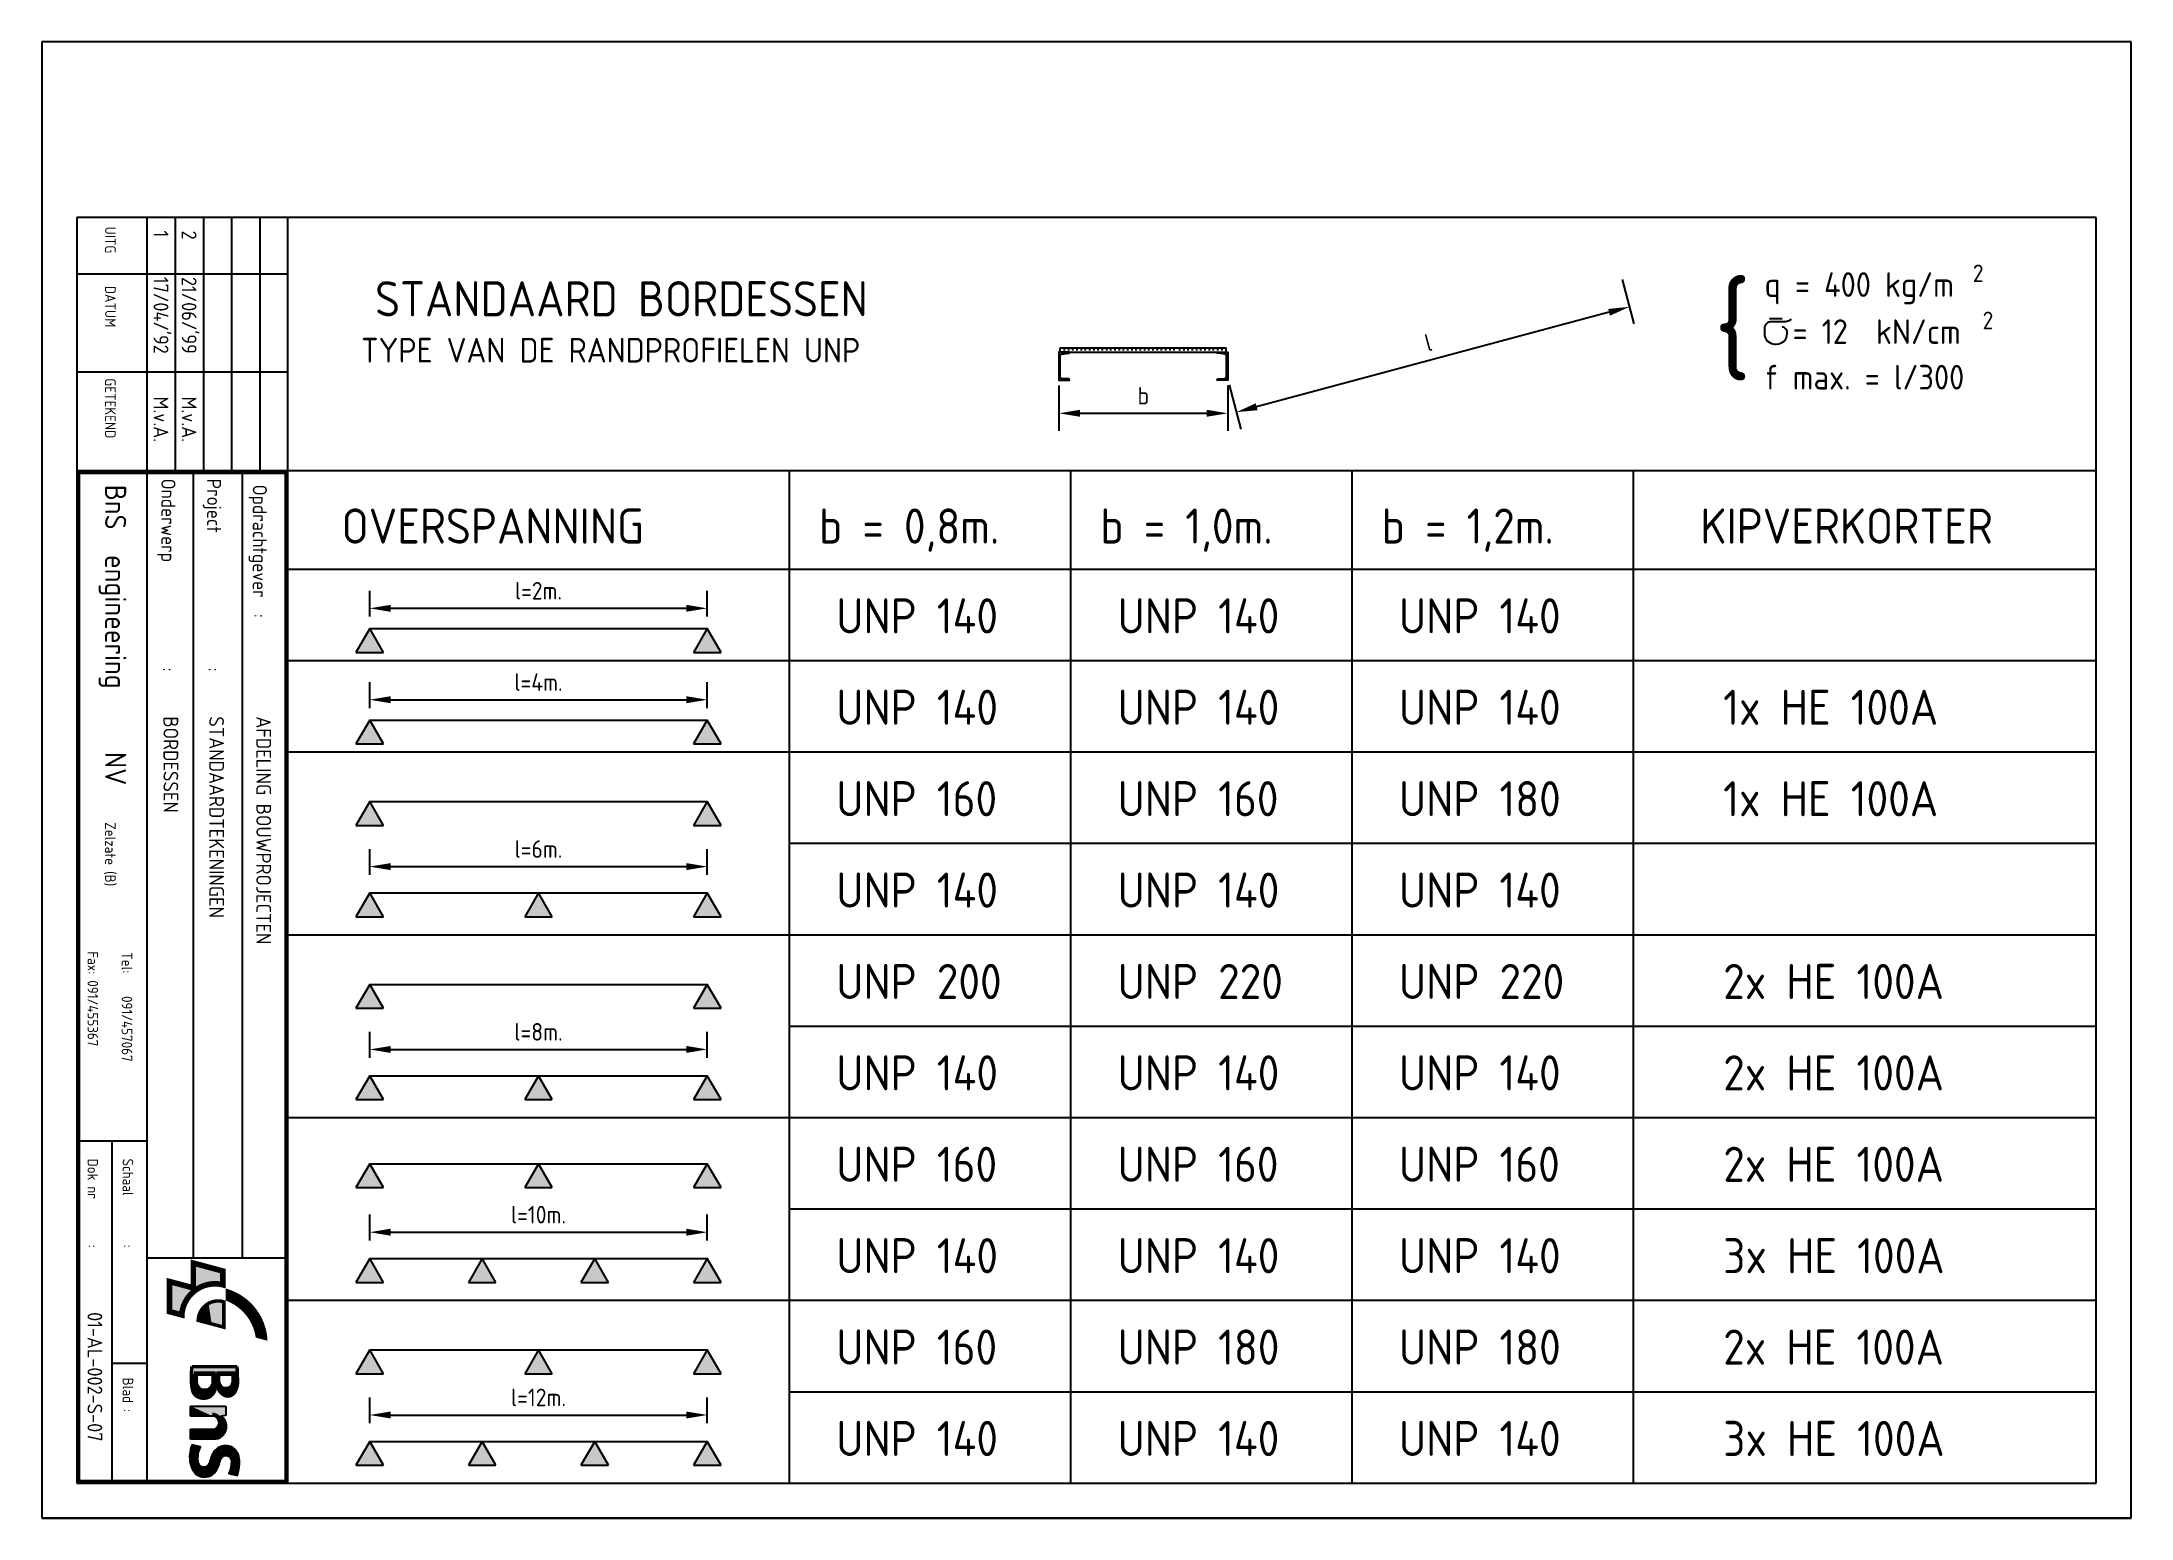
# Model space of a CAD drawing. Extents: x 0 to 14854, y 0 to 10500.
import ezdxf

# ---------------------------------------------------------------- set-up
doc = ezdxf.new("R2010")
doc.units = 0
doc.header["$LTSCALE"] = 50
doc.header["$MEASUREMENT"] = 0
doc.header["$PDMODE"] = 3
doc.layers.get('0').update_dxf_attribs({"linetype": 'CONTINUOUS'})
doc.layers.get('DEFPOINTS').update_dxf_attribs({"linetype": 'CONTINUOUS'})
for name, color, linetype in [('18', 1, 'CONTINUOUS'), ('25', 7, 'CONTINUOUS'), ('50', 6, 'CONTINUOUS'), ('MAAT', 7, 'CONTINUOUS'), ('PROFIEL', 2, 'CONTINUOUS'), ('TITEL', 7, 'CONTINUOUS')]:
    doc.layers.add(name, color=color, linetype=linetype)
doc.styles.get("Standard").update_dxf_attribs({"font": 'iso8.shx'})
doc.dimstyles.get("Standard").update_dxf_attribs({"dimtxt": 0.18, "dimasz": 0.18, "dimexe": 0.18, "dimexo": 0.0625, "dimgap": 0.09, "dimtad": 0, "dimtih": 1, "dimtoh": 1, "dimdec": 4, "dimzin": 0, "dimdsep": 46, "dimtxsty": 'Standard', "dimcen": 0.09, "dimadec": 0, "dimazin": 0, "dimtfac": 1, "dimtdec": 4, "dimtofl": 0, "dimtmove": 0, "dimatfit": 3, "dimfxl": 0, "dimtolj": 1, "dimtzin": 0, "dimarcsym": 0})

# ---------------------------------------------------------------- blocks, each defined once
blk = doc.blocks.new('*D10')
at = {"color": 0, "linetype": 'ByBlock'}
for p, q in [((2331, 4575), (2331, 4759)), ((4731, 4575), (4731, 4759)), ((2481, 4634), (4581, 4634))]:
    blk.add_line(p, q, dxfattribs=at)
for points in [[(2481, 4659), (2481, 4609), (2331, 4634)], [(4581, 4659), (4581, 4609), (4731, 4634)]]:
    blk.add_solid(points, dxfattribs=at)
at = {"layer": 'DEFPOINTS', "color": 0, "linetype": 'ByBlock'}
for p in [(4731, 4634), (2331, 4450), (4731, 4450)]:
    blk.add_point(p, dxfattribs=at)
at = {"color": 0, "linetype": 'ByBlock', "insert": (3531, 4759), "char_height": 125, "attachment_point": 5}
blk.add_mtext('\\A1;l=6m.', dxfattribs=at)
blk = doc.blocks.new('*D11')
at = {"color": 0, "linetype": 'ByBlock'}
for p, q in [((2331, 675), (2331, 859)), ((4731, 675), (4731, 859)), ((2481, 734), (4581, 734))]:
    blk.add_line(p, q, dxfattribs=at)
for points in [[(2481, 759), (2481, 709), (2331, 734)], [(4581, 759), (4581, 709), (4731, 734)]]:
    blk.add_solid(points, dxfattribs=at)
at = {"layer": 'DEFPOINTS', "color": 0, "linetype": 'ByBlock'}
for p in [(4731, 734), (2331, 550), (4731, 550)]:
    blk.add_point(p, dxfattribs=at)
at = {"color": 0, "linetype": 'ByBlock', "insert": (3531, 859), "char_height": 125, "attachment_point": 5}
blk.add_mtext('\\A1;l=12m.', dxfattribs=at)
blk = doc.blocks.new('*D12')
at = {"color": 0, "linetype": 'ByBlock'}
for p, q in [((2331, 1975), (2331, 2159)), ((4731, 1975), (4731, 2159)), ((2481, 2034), (4581, 2034))]:
    blk.add_line(p, q, dxfattribs=at)
for points in [[(2481, 2059), (2481, 2009), (2331, 2034)], [(4581, 2059), (4581, 2009), (4731, 2034)]]:
    blk.add_solid(points, dxfattribs=at)
at = {"layer": 'DEFPOINTS', "color": 0, "linetype": 'ByBlock'}
for p in [(4731, 2034), (2331, 1850), (4731, 1850)]:
    blk.add_point(p, dxfattribs=at)
at = {"color": 0, "linetype": 'ByBlock', "insert": (3531, 2159), "char_height": 125, "attachment_point": 5}
blk.add_mtext('\\A1;l=10m.', dxfattribs=at)
blk = doc.blocks.new('*D13')
at = {"color": 0, "linetype": 'ByBlock'}
for p, q in [((2331, 3275), (2331, 3459)), ((4731, 3275), (4731, 3459)), ((2481, 3334), (4581, 3334))]:
    blk.add_line(p, q, dxfattribs=at)
for points in [[(2481, 3359), (2481, 3309), (2331, 3334)], [(4581, 3359), (4581, 3309), (4731, 3334)]]:
    blk.add_solid(points, dxfattribs=at)
at = {"layer": 'DEFPOINTS', "color": 0, "linetype": 'ByBlock'}
for p in [(4731, 3334), (2331, 3150), (4731, 3150)]:
    blk.add_point(p, dxfattribs=at)
at = {"color": 0, "linetype": 'ByBlock', "insert": (3531, 3459), "char_height": 125, "attachment_point": 5}
blk.add_mtext('\\A1;l=8m.', dxfattribs=at)
blk = doc.blocks.new('*D14')
at = {"color": 0, "linetype": 'ByBlock'}
for p, q in [((2331, 5762), (2331, 5946)), ((4731, 5762), (4731, 5946)), ((2481, 5821), (4581, 5821))]:
    blk.add_line(p, q, dxfattribs=at)
for points in [[(2481, 5846), (2481, 5796), (2331, 5821)], [(4581, 5846), (4581, 5796), (4731, 5821)]]:
    blk.add_solid(points, dxfattribs=at)
at = {"layer": 'DEFPOINTS', "color": 0, "linetype": 'ByBlock'}
for p in [(4731, 5821), (2331, 5637), (4731, 5637)]:
    blk.add_point(p, dxfattribs=at)
at = {"color": 0, "linetype": 'ByBlock', "insert": (3531, 5946), "char_height": 125, "attachment_point": 5}
blk.add_mtext('\\A1;l=4m.', dxfattribs=at)
blk = doc.blocks.new('*D15')
at = {"color": 0, "linetype": 'ByBlock'}
for p, q in [((2331, 6412), (2331, 6596)), ((4731, 6412), (4731, 6596)), ((2481, 6471), (4581, 6471))]:
    blk.add_line(p, q, dxfattribs=at)
for points in [[(2481, 6496), (2481, 6446), (2331, 6471)], [(4581, 6496), (4581, 6446), (4731, 6471)]]:
    blk.add_solid(points, dxfattribs=at)
at = {"layer": 'DEFPOINTS', "color": 0, "linetype": 'ByBlock'}
for p in [(4731, 6471), (2331, 6287), (4731, 6287)]:
    blk.add_point(p, dxfattribs=at)
at = {"color": 0, "linetype": 'ByBlock', "insert": (3531, 6596), "char_height": 125, "attachment_point": 5}
blk.add_mtext('\\A1;l=2m.', dxfattribs=at)
blk = doc.blocks.new('*D16')
at = {"color": 0, "linetype": 'ByBlock'}
for p, q in [((7231, 8055), (7231, 7733)), ((8431, 8055), (8431, 7733)), ((7381, 7858), (8281, 7858))]:
    blk.add_line(p, q, dxfattribs=at)
for points in [[(7381, 7883), (7381, 7833), (7231, 7858)], [(8281, 7883), (8281, 7833), (8431, 7858)]]:
    blk.add_solid(points, dxfattribs=at)
at = {"layer": 'DEFPOINTS', "color": 0, "linetype": 'ByBlock'}
for p in [(7231, 8180), (8431, 8180), (8431, 7858)]:
    blk.add_point(p, dxfattribs=at)
at = {"color": 0, "linetype": 'ByBlock', "insert": (7831, 7983), "char_height": 125, "attachment_point": 5}
blk.add_mtext('\\A1;b', dxfattribs=at)
blk = doc.blocks.new('*D17')
at = {"color": 0, "linetype": 'ByBlock'}
for p, q in [((11235, 8809), (11319, 8494)), ((11142, 8576), (8636, 7905)), ((8440, 8060), (8524, 7745))]:
    blk.add_line(p, q, dxfattribs=at)
for points in [[(11136, 8600), (11148, 8552), (11287, 8615)], [(8630, 7929), (8643, 7880), (8492, 7866)]]:
    blk.add_solid(points, dxfattribs=at)
at = {"layer": 'DEFPOINTS', "color": 0, "linetype": 'ByBlock'}
for p in [(11203, 8930), (8407, 8181), (8492, 7866)]:
    blk.add_point(p, dxfattribs=at)
at = {"color": 0, "linetype": 'ByBlock', "insert": (9857, 8361), "char_height": 125, "attachment_point": 5, "rotation": 15}
blk.add_mtext('\\A1;l', dxfattribs=at)
blk = doc.blocks.new('LOGO')
at = {"color": 186}
for p, q in [((243.8, 42.6), (243.8, 105.1)), ((243.8, 105.1), (260.7, 105.1)), ((260.7, 105.1), (261.5, 97)), ((261.5, 81.6), (261.5, 42.6)), ((285, 42.6), (285, 81.6)), ((302.7, 85.3), (302.7, 42.6)), ((261.5, 42.6), (243.8, 42.6)), ((302.7, 42.6), (285, 42.6))]:
    blk.add_line(p, q, dxfattribs=at)
at = {"color": 1, "const_width": 11}
for points in [[(124, 173.8, 0.305434), (41, 107.1, 0.326877)], [(121.2, 164, 0.276007), (50.9, 107, 0.276007)]]:
    blk.add_lwpolyline(points, format="xyb", dxfattribs=at)
at = {"color": 186}
for points, const_width in [([(217.9, 46.9, 0.044161), (219.9, 47.7, 0.104957), (225, 52, 0.088923), (228.5, 58.2, 0.080167), (229.8, 66.3, 0.001605), (229.8, 66.4, 0.351546), (213.8, 86.2, -0.726388), (213.2, 92.1, 0.242933), (226.2, 108, 0.126756), (224, 115.9, 0.085151), (220.4, 120.2, 0.062864), (218.8, 121.3), (218.2, 121.6), (217.5, 122, 0.024288), (214.2, 123.5, 0.019273), (211.5, 124.5, 0.019015), (208.8, 125.2, 0.024256), (205.3, 125.9, 0.012061), (203.5, 126.1, 0.013422), (201.6, 126.2, 0.011094), (199.9, 126.2, 0.008087), (198.5, 126.2, 0.000553), (194.9, 126, 0.000216), (193.4, 126, 0.000306), (191.5, 125.9, 0.000339), (189.3, 125.9, 0.001246), (181.1, 125.6, 0.003321), (173.5, 125.2), (173.5, 45, 0.035857), (203.7, 44.4, 0.061631)], 6.18), ([(199.8, 119.5, -0.092866), (205.4, 118.5, -0.095981), (210.2, 115.4, -0.100741), (213.5, 110.8, -0.104386), (214.6, 105.4, -0.104386), (213.5, 100, -0.100741), (210.2, 95.3, -0.095981), (205.4, 92.3, -0.092866), (199.8, 91.3), (184.9, 91.3), (184.9, 119.5)], 6.18), ([(327.6, 86.3, 0.072821), (338.1, 81.4, 0.002316), (344, 79.7, -0.026703), (347, 78.7, -0.800853), (342.8, 52.9, -0.109936), (318.4, 56), (316.3, 47.3, 0.149912), (345.8, 45.6, 0.141082), (362.3, 54.2, 0.317912), (363.3, 79.5, 0.140683), (351.9, 88.5, 0.026727), (347.7, 89.9, -0.002316), (341.9, 91.6, -0.073378), (334.4, 95.1, -0.750438), (341.1, 118.4, -0.082922), (361.2, 115), (363.3, 123.4, 0.054265), (343.6, 126.5, 0.101601), (330.6, 124.4, 0.452949), (319.3, 95.5, 0.091286), (322.5, 90.7, 0.071524)], 6.18), ([(329.3, 88.9, 0.072821), (339, 84.4, 0.002316), (344.9, 82.7, -0.026684), (348.2, 81.5, -0.799361), (343, 49.8, -0.095235), (320.6, 52), (320, 49.3, 0.135382), (345.1, 48.6, 0.139517), (360, 56.3, 0.313368), (360.7, 77.7, 0.139862), (350.7, 85.6, 0.026727), (346.9, 86.9, -0.002316), (341, 88.6, -0.073183), (332.7, 92.5, -0.749799), (341.2, 121.5, -0.06983), (359, 118.9), (359.5, 121.2, 0.045674), (343.5, 123.5, 0.101713), (331.6, 121.5, 0.455555), (322.1, 96.8, 0.09515), (324.7, 92.8, 0.072431)], 6.18), ([(-10.5, 47.6), (3.6, 100.1), (27.9, 100.1, 0.463651), (81.6, 27), (75.7, 5), (22.2, 5), (33.6, 47.6)], 10), ([(184.9, 51.6), (184.9, 84.2), (201.2, 84.2, -1), (201.2, 51.6)], 6.18)]:
    blk.add_lwpolyline(points, format="xyb", close=True, dxfattribs=dict(at, const_width=const_width))
for points in [[(199.8, 116.4, -0.092866), (204.3, 115.6, -0.095981), (208.1, 113.2, -0.100741), (210.6, 109.6, -0.104386), (211.5, 105.4, -0.104386), (210.6, 101.2, -0.100741), (208.1, 97.6, -0.095981), (204.3, 95.2, -0.092866), (199.8, 94.4), (188, 94.4), (188, 116.4)], [(188, 54.7), (188, 81.1), (201.2, 81.1, -1), (201.2, 54.7)]]:
    blk.add_lwpolyline(points, format="xyb", close=True, dxfattribs=at)
blk.add_lwpolyline([(325.8, 83.8, 0.073646), (337.2, 78.5, 0.002316), (343.2, 76.7, -0.026727), (345.9, 75.8, -0.803039), (342.5, 56, -0.126522), (316.3, 60.2), (312.6, 45.5, 0.163199), (346.4, 42.5, 0.142728), (364.6, 52.1, 0.321413), (365.8, 81.2, 0.141324), (353, 91.3, 0.026727), (348.6, 92.9, -0.002316), (342.8, 94.6, -0.073646), (336.1, 97.7, -0.751449), (341.1, 115.3, -0.097501), (363.3, 110.9), (367, 125.6, 0.062306), (343.8, 129.6, 0.1017), (329.5, 127.3, 0.451334), (316.5, 94.2, 0.089512), (320.1, 88.7, 0.073243), (326.1, 83.6)], format="xyb", dxfattribs=at)
at = {"color": 186, "const_width": 6.18}
blk.add_lwpolyline([(90.7, 54.1), (103.5, 101.9), (56.1, 101.9)], dxfattribs=at)
at = {"color": 186}
for points, const_width in [([(59, 103.9, 0.534653), (93.6, 56.3, 0.495471)], 6.18), ([(288, 81.6, 1), (258.5, 81.6, 1)], 6), ([(295.8, 95.3, 0.559249), (262.7, 93.3, 0.559249)], 6), ([(293.7, 80.6, 0.518612), (272.8, 99.2, 0.466602)], 6.5), ([(299.8, 84.2, 0.124726), (295.8, 95.4, 0.124726)], 6)]:
    blk.add_lwpolyline(points, format="xyb", dxfattribs=dict(at, const_width=const_width))
for centre, radius, start, end in [((279.9, 84.1), 22.5, 35.0511, 144.9489), ((273.2, 81.6), 11.8, 0, 180), ((275.7, 81.9), 27.2, 7.2049, 33.9072)]:
    blk.add_arc(centre, radius, start, end, dxfattribs=at)
at = {"color": 1}
for points in [[(122, 158.5), (127.6, 179.5), (118.6, 178.7)], [(56.1, 105.1), (34.7, 105.1), (36.9, 112.3)]]:
    blk.add_solid(points, dxfattribs=at)
at = {"color": 186}
for points in [[(170.4, 42.2), (187.8, 41.6), (170.4, 128.1), (188, 128.9)], [(189.2, 117.4), (218.9, 117.3), (189.2, 124.7), (215.9, 123.8)], [(213.7, 95.5), (225.2, 100.5), (211.9, 117.5), (220.5, 121.6)], [(363.3, 110.9), (360, 112.2), (364.3, 114.7), (359.4, 116.9)], [(367, 125.6), (363.8, 126.5), (366.2, 122.4), (362.3, 122.8)], [(23, 96.5), (34.8, 51.4), (5.1, 97.1), (-6.5, 50.4)], [(34.7, 105.1), (26.9, 105.1), (27.1, 99)], [(34.7, 105.1), (32.6, 98.2), (27.1, 99)], [(58.8, 74.8), (97.2, 78.5), (56.6, 101.9), (103.4, 102.3)], [(91.1, 54.5), (58, 74.2), (97.9, 80.2)], [(184.6, 84.6), (211.6, 84.2), (184.8, 91.2), (211.4, 91.6)], [(217.3, 62.8), (229.2, 63), (211.4, 83.3), (224.1, 83.4)], [(243.8, 105.1), (260.7, 105.1), (243.8, 42.6), (261.5, 97)], [(243.8, 42.6), (261.5, 97), (261.5, 81.6)], [(243.8, 42.6), (261.5, 42.6), (261.5, 81.6)], [(285, 42.6), (302.7, 42.6), (285, 81.6), (302.7, 85.3)], [(36.4, 46.6), (78.7, 26.6), (24.8, 7.1), (72.3, 5.7)], [(185.5, 44.5), (212.4, 46.5), (188.2, 51.1), (212.9, 52.5)], [(208.4, 45.5), (220.2, 48), (216.3, 63.7), (227.6, 63.8)], [(312.6, 45.5), (315.3, 44.4), (313.4, 48.5), (317.2, 48)], [(316.3, 60.2), (320.3, 58.6), (315.2, 55.9), (318.7, 55.5)], [(88.1, 31.9), (86.2, 24.8), (80.2, 26.2)], [(88.1, 31.9), (81.2, 32.1), (81.6, 27)]]:
    blk.add_solid(points, dxfattribs=at)

msp = doc.modelspace()

# ---------------------------------------------------------------- linework, layer by layer
for p, q in [((14853.7, 0), (14853.7, 10500.1)), ((1750, 7450), (14603.7, 7450)), ((5312, 7450), (5312, 250)), ((7312, 7450), (7312, 250)), ((9312, 7450), (9312, 250)), ((11312, 7450), (11312, 250)), ((1750, 6750), (14603.7, 6750)), ((2331, 6326.6), (2233.1, 6157.1)), ((2428.9, 6157.1), (2331, 6326.6)), ((4731, 6326.6), (4633.1, 6157.1)), ((4828.9, 6157.1), (4731, 6326.6)), ((1750, 6100), (14603.7, 6100)), ((2233.1, 6157.1), (2428.9, 6157.1)), ((4633.1, 6157.1), (4828.9, 6157.1)), ((2331, 5676.6), (2233.1, 5507.1)), ((2428.9, 5507.1), (2331, 5676.6)), ((4731, 5676.6), (4633.1, 5507.1)), ((4828.9, 5507.1), (4731, 5676.6)), ((2233.1, 5507.1), (2428.9, 5507.1)), ((4633.1, 5507.1), (4828.9, 5507.1)), ((1750, 5450), (14603.7, 5450)), ((2331, 5096.6), (2233.1, 4927.1)), ((2428.9, 4927.1), (2331, 5096.6)), ((4731, 5096.6), (4633.1, 4927.1)), ((4828.9, 4927.1), (4731, 5096.6)), ((2233.1, 4927.1), (2428.9, 4927.1)), ((4633.1, 4927.1), (4828.9, 4927.1)), ((5312, 4800), (14603.7, 4800)), ((2331, 4446.6), (2233.1, 4277.1)), ((2428.9, 4277.1), (2331, 4446.6)), ((3531, 4446.6), (3433.1, 4277.1)), ((3628.9, 4277.1), (3531, 4446.6)), ((4731, 4446.6), (4633.1, 4277.1)), ((4828.9, 4277.1), (4731, 4446.6)), ((2233.1, 4277.1), (2428.9, 4277.1)), ((3433.1, 4277.1), (3628.9, 4277.1)), ((4633.1, 4277.1), (4828.9, 4277.1)), ((1750, 4150), (14603.7, 4150)), ((2331, 3796.6), (2233.1, 3627.1)), ((2428.9, 3627.1), (2331, 3796.6)), ((4731, 3796.6), (4633.1, 3627.1)), ((4828.9, 3627.1), (4731, 3796.6)), ((2233.1, 3627.1), (2428.9, 3627.1)), ((4633.1, 3627.1), (4828.9, 3627.1)), ((5312, 3500), (14603.7, 3500)), ((2331, 3146.6), (2233.1, 2977.1)), ((2428.9, 2977.1), (2331, 3146.6)), ((3531, 3146.6), (3433.1, 2977.1)), ((3628.9, 2977.1), (3531, 3146.6)), ((4731, 3146.6), (4633.1, 2977.1)), ((4828.9, 2977.1), (4731, 3146.6)), ((2233.1, 2977.1), (2428.9, 2977.1)), ((3433.1, 2977.1), (3628.9, 2977.1)), ((4633.1, 2977.1), (4828.9, 2977.1)), ((1750, 2850), (14603.7, 2850)), ((2331, 2520.6), (2233.1, 2351.1)), ((2428.9, 2351.1), (2331, 2520.6)), ((3531, 2520.6), (3433.1, 2351.1)), ((3628.9, 2351.1), (3531, 2520.6)), ((4731, 2520.6), (4633.1, 2351.1)), ((4828.9, 2351.1), (4731, 2520.6)), ((2233.1, 2351.1), (2428.9, 2351.1)), ((3433.1, 2351.1), (3628.9, 2351.1)), ((4633.1, 2351.1), (4828.9, 2351.1)), ((5312, 2200), (14603.7, 2200)), ((2331, 1846.6), (2233.1, 1677.1)), ((2428.9, 1677.1), (2331, 1846.6)), ((3131, 1846.6), (3033.1, 1677.1)), ((3228.9, 1677.1), (3131, 1846.6)), ((3931, 1846.6), (3833.1, 1677.1)), ((4028.9, 1677.1), (3931, 1846.6)), ((4731, 1846.6), (4633.1, 1677.1)), ((4828.9, 1677.1), (4731, 1846.6)), ((2233.1, 1677.1), (2428.9, 1677.1)), ((3033.1, 1677.1), (3228.9, 1677.1)), ((3833.1, 1677.1), (4028.9, 1677.1)), ((4633.1, 1677.1), (4828.9, 1677.1)), ((1750, 1550), (14603.7, 1550)), ((2331, 1196.6), (2233.1, 1027.1)), ((2428.9, 1027.1), (2331, 1196.6)), ((3531, 1196.6), (3433.1, 1027.1)), ((3628.9, 1027.1), (3531, 1196.6)), ((4731, 1196.6), (4633.1, 1027.1)), ((4828.9, 1027.1), (4731, 1196.6)), ((2233.1, 1027.1), (2428.9, 1027.1)), ((2233.1, 1027.1), (2428.9, 1027.1)), ((3433.1, 1027.1), (3628.9, 1027.1)), ((3433.1, 1027.1), (3628.9, 1027.1)), ((4633.1, 1027.1), (4828.9, 1027.1)), ((4633.1, 1027.1), (4828.9, 1027.1)), ((5312, 900), (14603.7, 900)), ((2331, 546.6), (2233.1, 377.1)), ((2428.9, 377.1), (2331, 546.6)), ((3131, 546.6), (3033.1, 377.1)), ((3228.9, 377.1), (3131, 546.6)), ((3931, 546.6), (3833.1, 377.1)), ((4028.9, 377.1), (3931, 546.6)), ((4731, 546.6), (4633.1, 377.1)), ((4828.9, 377.1), (4731, 546.6)), ((2233.1, 377.1), (2428.9, 377.1)), ((2233.1, 377.1), (2428.9, 377.1)), ((3033.1, 377.1), (3228.9, 377.1)), ((3833.1, 377.1), (4028.9, 377.1)), ((4633.1, 377.1), (4828.9, 377.1)), ((4633.1, 377.1), (4828.9, 377.1)), ((14853.7, 0), (0, 0))]:
    msp.add_line(p, q)
at = {"color": 6}
for p, q in [((2331, 6326.6), (4731, 6326.6)), ((2331, 5676.6), (4731, 5676.6)), ((2331, 5096.6), (4731, 5096.6)), ((2331, 4446.6), (4731, 4446.6)), ((2331, 3796.6), (4731, 3796.6)), ((2331, 3146.6), (4731, 3146.6)), ((2331, 2520.6), (4731, 2520.6)), ((2331, 1846.6), (4731, 1846.6)), ((2331, 1196.6), (4731, 1196.6)), ((2331, 546.6), (4731, 546.6))]:
    msp.add_line(p, q, dxfattribs=at)
for points in [[(2331, 6326.6), (2428.9, 6157.1), (2233.1, 6157.1)], [(4731, 6326.6), (4828.9, 6157.1), (4633.1, 6157.1)], [(2331, 5676.6), (2428.9, 5507.1), (2233.1, 5507.1)], [(4731, 5676.6), (4828.9, 5507.1), (4633.1, 5507.1)], [(2331, 5096.6), (2428.9, 4927.1), (2233.1, 4927.1)], [(4731, 5096.6), (4828.9, 4927.1), (4633.1, 4927.1)], [(2331, 4446.6), (2428.9, 4277.1), (2233.1, 4277.1)], [(3531, 4446.6), (3628.9, 4277.1), (3433.1, 4277.1)], [(4731, 4446.6), (4828.9, 4277.1), (4633.1, 4277.1)], [(2331, 3796.6), (2428.9, 3627.1), (2233.1, 3627.1)], [(4731, 3796.6), (4828.9, 3627.1), (4633.1, 3627.1)], [(2331, 3146.6), (2428.9, 2977.1), (2233.1, 2977.1)], [(3531, 3146.6), (3628.9, 2977.1), (3433.1, 2977.1)], [(4731, 3146.6), (4828.9, 2977.1), (4633.1, 2977.1)], [(2331, 2520.6), (2428.9, 2351.1), (2233.1, 2351.1)], [(3531, 2520.6), (3628.9, 2351.1), (3433.1, 2351.1)], [(4731, 2520.6), (4828.9, 2351.1), (4633.1, 2351.1)], [(2331, 1846.6), (2428.9, 1677.1), (2233.1, 1677.1)], [(3131, 1846.6), (3228.9, 1677.1), (3033.1, 1677.1)], [(3931, 1846.6), (4028.9, 1677.1), (3833.1, 1677.1)], [(4731, 1846.6), (4828.9, 1677.1), (4633.1, 1677.1)], [(2331, 1196.6), (2428.9, 1027.1), (2233.1, 1027.1)], [(3531, 1196.6), (3628.9, 1027.1), (3433.1, 1027.1)], [(4731, 1196.6), (4828.9, 1027.1), (4633.1, 1027.1)], [(2331, 546.6), (2428.9, 377.1), (2233.1, 377.1)], [(3131, 546.6), (3228.9, 377.1), (3033.1, 377.1)], [(3931, 546.6), (4028.9, 377.1), (3833.1, 377.1)], [(4731, 546.6), (4828.9, 377.1), (4633.1, 377.1)]]:
    msp.add_solid(points)
at = {"layer": '18'}
for p, q in [((7240.5, 8323.4), (8420.5, 8323.4)), ((7240.5, 8293.4), (7240.5, 8323.4)), ((7270.5, 8304.4), (7270.5, 8323.4)), ((7300.5, 8304.4), (7300.5, 8323.4)), ((7330.5, 8304.4), (7330.5, 8323.4)), ((7360.5, 8304.4), (7360.5, 8323.4)), ((7390.5, 8304.4), (7390.5, 8323.4)), ((7420.5, 8304.4), (7420.5, 8323.4)), ((7450.5, 8304.4), (7450.5, 8323.4)), ((7480.5, 8304.4), (7480.5, 8323.4)), ((7510.5, 8304.4), (7510.5, 8323.4)), ((7540.5, 8304.4), (7540.5, 8323.4)), ((7570.5, 8304.4), (7570.5, 8323.4)), ((7600.5, 8304.4), (7600.5, 8323.4)), ((7630.5, 8304.4), (7630.5, 8323.4)), ((7660.5, 8304.4), (7660.5, 8323.4)), ((7690.5, 8304.4), (7690.5, 8323.4)), ((7720.5, 8304.4), (7720.5, 8323.4)), ((7750.5, 8304.4), (7750.5, 8323.4)), ((7780.5, 8304.4), (7780.5, 8323.4)), ((7810.5, 8304.4), (7810.5, 8323.4)), ((7840.5, 8304.4), (7840.5, 8323.4)), ((7870.5, 8304.4), (7870.5, 8323.4)), ((7900.5, 8304.4), (7900.5, 8323.4)), ((7930.5, 8304.4), (7930.5, 8323.4)), ((7960.5, 8304.4), (7960.5, 8323.4)), ((7990.5, 8304.4), (7990.5, 8323.4)), ((8020.5, 8304.4), (8020.5, 8323.4)), ((8050.5, 8304.4), (8050.5, 8323.4)), ((8090.5, 8304.4), (8090.5, 8323.4)), ((8120.5, 8304.4), (8120.5, 8323.4)), ((8150.5, 8304.4), (8150.5, 8323.4)), ((8180.5, 8304.4), (8180.5, 8323.4)), ((8210.5, 8304.4), (8210.5, 8323.4)), ((8240.5, 8304.4), (8240.5, 8323.4)), ((8270.5, 8304.4), (8270.5, 8323.4)), ((8300.5, 8304.4), (8300.5, 8323.4)), ((8330.5, 8304.4), (8330.5, 8323.4)), ((8360.5, 8304.4), (8360.5, 8323.4)), ((8390.5, 8304.4), (8390.5, 8323.4)), ((8420.5, 8293.4), (8420.5, 8323.4)), ((7240.5, 8293.4), (8420.5, 8293.4))]:
    msp.add_line(p, q, dxfattribs=at)
at = {"layer": '25'}
for p, q in [((0, 10500.1), (0, 0)), ((14853.7, 10500.1), (0, 10500.1)), ((0, 0), (14853.7, 0))]:
    msp.add_line(p, q, dxfattribs=at)
at = {"layer": '25', "color": 4}
for p, q in [((250, 9250), (250, 250)), ((14603.7, 9250), (250, 9250)), ((14603.7, 250), (14603.7, 9250)), ((250, 250), (14603.7, 250))]:
    msp.add_line(p, q, dxfattribs=at)
at = {"layer": 'PROFIEL'}
for points in [[(7305.5, 8096.4, 0.3910206), (7300, 8102.4), (7249.6, 8106.4, -0.3910206), (7239, 8117.9), (7239, 8268.1, -0.384334), (7249.3, 8279.5), (7300.1, 8284.8, 0.384334), (7305.5, 8290.7), (7305.5, 8293.4), (7230.5, 8293.4), (7230.5, 8093.4), (7305.5, 8093.4)], [(8355.5, 8096.4, -0.3910206), (8361, 8102.4), (8411.4, 8106.4, 0.3910206), (8422, 8117.9), (8422, 8268.1, 0.384334), (8411.7, 8279.5), (8360.9, 8284.8, -0.384334), (8355.5, 8290.7), (8355.5, 8293.4), (8430.5, 8293.4), (8430.5, 8093.4), (8355.5, 8093.4)]]:
    msp.add_lwpolyline(points, format="xyb", close=True, dxfattribs=at)
at = {"layer": 'TITEL'}
for p, q in [((750, 250), (750, 9250)), ((950, 7450), (950, 9250)), ((1150, 9250), (1150, 7450)), ((1350, 7450), (1350, 9250)), ((1550, 9250), (1550, 7450)), ((1750, 250), (1750, 9250)), ((250, 8850), (1750, 8850)), ((1750, 8150), (250, 8150)), ((250, 7450), (1750, 7450)), ((1075, 7450), (1075, 1850)), ((1425, 7450), (1425, 1850)), ((750, 2682.7), (250, 2682.7)), ((500, 262.5), (500, 2682.7)), ((1750, 1850), (750, 1850)), ((750, 1100), (500, 1100))]:
    msp.add_line(p, q, dxfattribs=at)
at = {"layer": 'TITEL', "color": 2}
msp.add_line((12283, 8532), (12372, 8532), dxfattribs=at)
msp.add_lwpolyline([(12437, 8528), (12427.9, 8520.5, -0.1743466), (12396, 8509), (12296, 8509, 0.4142136), (12246, 8459), (12246, 8425, 0.4142136), (12321, 8350), (12333, 8350, 0.4142136), (12408, 8425), (12408, 8435, 0.4142136), (12373, 8470)], format="xyb", dxfattribs=at)
at = {"layer": 'TITEL', "const_width": 25}
msp.add_lwpolyline([(1737.5, 7437.5), (262.5, 7437.5), (262.5, 262.5), (1737.5, 262.5)], close=True, dxfattribs=at)

# ---------------------------------------------------------------- block references
at = {"layer": 'TITEL', "xscale": 4, "yscale": 4, "zscale": 4, "rotation": 270}
msp.add_blockref('LOGO', (886.9, 1772.4), dxfattribs=at)

# ---------------------------------------------------------------- texts
at = {"layer": '50'}
for s, p in [('STANDAARD BORDESSEN', (2369.4, 8547.3)), ('UNP 140', (5648, 6292)), ('UNP 140', (7648, 6292)), ('UNP 140', (9648, 6292)), ('UNP 140', (5648, 5642)), ('UNP 140', (7648, 5642)), ('UNP 140', (9648, 5642)), ('1x HE 100A', (11953.3, 5642)), ('UNP 160', (5648, 4992)), ('UNP 160', (7648, 4992)), ('UNP 180', (9648, 4992)), ('1x HE 100A', (11953.3, 4992)), ('UNP 140', (5648, 4342)), ('UNP 140', (7648, 4342)), ('UNP 140', (9648, 4342)), ('UNP 200', (5648, 3692)), ('UNP 220', (7648, 3692)), ('UNP 220', (9648, 3692)), ('2x HE 100A', (11953.3, 3692)), ('UNP 140', (5648, 3042)), ('UNP 140', (7648, 3042)), ('UNP 140', (9648, 3042)), ('2x HE 100A', (11953.3, 3042)), ('UNP 160', (5648, 2392)), ('UNP 160', (7648, 2392)), ('UNP 160', (9648, 2392)), ('2x HE 100A', (11953.3, 2392)), ('UNP 140', (5648, 1742)), ('UNP 140', (7648, 1742)), ('UNP 140', (9648, 1742)), ('3x HE 100A', (11953.3, 1742)), ('UNP 160', (5648, 1092)), ('UNP 180', (7648, 1092)), ('UNP 180', (9648, 1092)), ('2x HE 100A', (11953.3, 1092)), ('UNP 140', (5648, 442)), ('UNP 140', (7648, 442)), ('UNP 140', (9648, 442)), ('3x HE 100A', (11953.3, 442))]:
    msp.add_text(s, height=250, dxfattribs=at).set_placement(p)
at = {"layer": 'TITEL'}
for s, height, p in [('UITG', 75, (450, 9185.2)), ('  DATUM', 75, (450, 8850)), (' GETEKEND', 75, (450, 8150)), ('BnS', 150, (450, 7350)), (' Onderwerp', 100, (850, 7450)), (' Project', 100, (1175, 7450)), ('Opdrachtgever  :', 100, (1500, 7350)), ('engineering', 150, (450, 6850)), (':', 100, (850, 6050)), (':', 100, (1175, 6050)), ('NV', 150, (450, 5450)), ('Zelzate (B)', 75, (450, 4950)), ('Fax: 091/455367', 75, (325.3, 4031.9)), ('Tel:', 75, (568.1, 4025.3)), ('091/457067', 75, (568.1, 3713.6)), ('Dok nr', 75, (325, 2557.7)), ('Schaal', 75, (575, 2557.7)), (':', 75, (325, 1945.6)), (':', 75, (575, 1945.6)), ('Blad :', 75, (575, 1000))]:
    msp.add_text(s, height=height, rotation=270, dxfattribs=at).set_placement(p)
at = {"layer": 'TITEL', "color": 2}
for s, p in [('1', (795, 9157.7)), ('2', (995, 9157.7)), ("17/04/'92", (795, 8827.7)), ("21/06/'99", (995, 8827.7)), ('M.v.A.', (795, 7977.7)), ('M.v.A.', (995, 7977.7)), ('BORDESSEN', (865, 5702.7)), ('STANDAARDTEKENINGEN', (1190, 5702.7)), ('AFDELING BOUWPROJECTEN', (1525, 5702.7)), ('01-AL-002-S-07', (325, 1465.7))]:
    msp.add_text(s, height=105, rotation=270, dxfattribs=at).set_placement(p)
for s, height, p in [('2', 125, (13727.3, 8791)), ('{', 625, (11891.4, 8149)), ('q = 400 kg/m', 175, (12246.3, 8686)), ('  = 12  kN/cm', 175, (12246.3, 8351)), ('2', 125, (13797.3, 8456)), ('TYPE VAN DE RANDPROFIELEN UNP', 175, (2270.3, 8219)), ('f max. = l/300', 175, (12246.3, 8027))]:
    msp.add_text(s, height=height, dxfattribs=at).set_placement(p)
at = {"layer": 'TITEL', "color": 6}
for s, p in [('OVERSPANNING', (2131.3, 6931)), ('b = 0,8m.', (5525.3, 6931)), ('b = 1,0m.', (7525.3, 6931)), ('b = 1,2m.', (9525.3, 6931)), ('KIPVERKORTER', (11791.3, 6931))]:
    msp.add_text(s, height=250, dxfattribs=at).set_placement(p)

# ---------------------------------------------------------------- dimensions: what is measured, and where the dimension line sits
at = {"layer": 'MAAT'}
dim = msp.add_linear_dim(base=(8491.5, 7865.7), p1=(11202.5, 8929.6), p2=(8407.1, 8180.6), angle=15, text='l', dimstyle='Standard', override={"dimtxt": 125, "dimasz": 150, "dimexe": 125, "dimexo": 125, "dimgap": 50, "dimtih": 0, "dimtoh": 0, "dimdec": 0, "dimzin": 1, "dimcen": -3, "dimdle": 1.25, "dimtdec": 0, "dimtmove": 2, "dimtvp": 1, "dimtzin": 1}, dxfattribs=at)
dim.commit()
dim.dimension.update_dxf_attribs({"geometry": '*D17', "text_midpoint": (9856.9, 8360.9)})
for base, p1, p2, text, picture, middle in [((8430.5, 7857.6), (7230.5, 8179.8), (8430.5, 8179.8), 'b', '*D16', (7830.5, 7982.6)), ((4731, 6470.6), (2331, 6286.8), (4731, 6286.8), 'l=2m.', '*D15', (3531, 6595.6)), ((4731, 5820.6), (2331, 5636.8), (4731, 5636.8), 'l=4m.', '*D14', (3531, 5945.6)), ((4731, 4633.6), (2331, 4449.8), (4731, 4449.8), 'l=6m.', '*D10', (3531, 4758.6)), ((4731, 3333.6), (2331, 3149.8), (4731, 3149.8), 'l=8m.', '*D13', (3531, 3458.6)), ((4731, 2033.6), (2331, 1849.8), (4731, 1849.8), 'l=10m.', '*D12', (3531, 2158.6)), ((4731, 733.6), (2331, 549.8), (4731, 549.8), 'l=12m.', '*D11', (3531, 858.6))]:
    dim = msp.add_linear_dim(base=base, p1=p1, p2=p2, text=text, dimstyle='Standard', override={"dimtxt": 125, "dimasz": 150, "dimexe": 125, "dimexo": 125, "dimgap": 50, "dimtih": 0, "dimtoh": 0, "dimdec": 0, "dimzin": 1, "dimcen": -3, "dimdle": 1.25, "dimtdec": 0, "dimtmove": 2, "dimtvp": 1, "dimtzin": 1}, dxfattribs=at)
    dim.commit()
    dim.dimension.update_dxf_attribs({"geometry": picture, "text_midpoint": middle})

doc.saveas('drawing.dxf')
